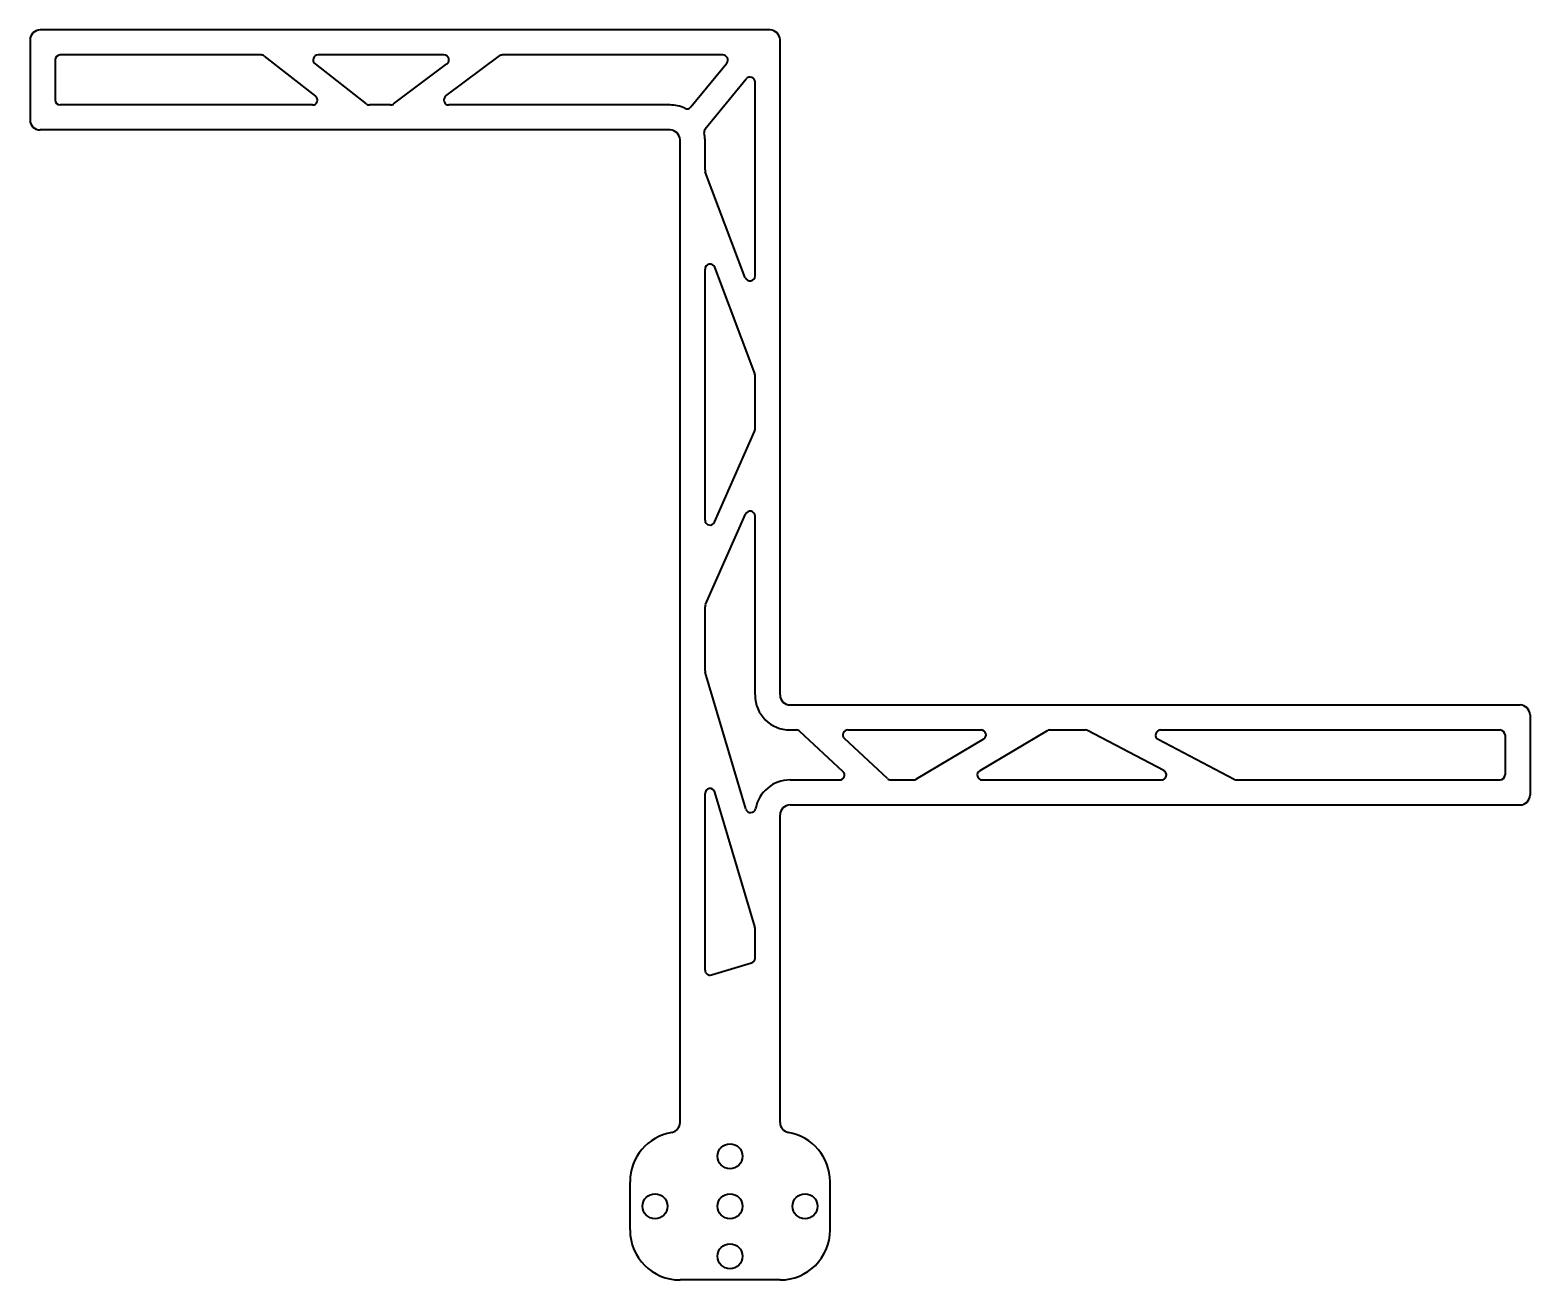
# Model space of a CAD drawing. Header units: millimetres. Extents: x -10.9 to 19.1, y -1.7 to 23.3.
import ezdxf

# ---------------------------------------------------------------- set-up
doc = ezdxf.new("R2010")
doc.units = ezdxf.units.MM
doc.layers.add('Visible', color=7, linetype='Continuous', lineweight=40)

msp = doc.modelspace()

# ---------------------------------------------------------------- linework, layer by layer
at = {"layer": 'Visible'}
for p, q in [((3.925, 23.299), (-10.675, 23.299)), ((-10.875, 23.099), (-10.875, 21.499)), ((4.125, 9.999), (4.125, 23.099)), ((-10.375, 22.699), (-10.375, 21.899)), ((-6.251, 22.799), (-10.275, 22.799)), ((-6.189, 22.778), (-5.164, 21.978)), ((-5.174, 22.62), (-4.149, 21.82)), ((-2.596, 22.799), (-5.113, 22.799)), ((-3.608, 21.819), (-2.536, 22.619)), ((-2.558, 21.979), (-1.486, 22.779)), ((2.981, 22.799), (-1.426, 22.799)), ((2.342, 21.76), (3.059, 22.636)), ((2.631, 21.323), (3.447, 22.321)), ((3.625, 18.38), (3.625, 22.257)), ((-5.225, 21.799), (-10.275, 21.799)), ((-3.668, 21.799), (-4.087, 21.799)), ((1.925, 21.799), (-2.498, 21.799)), ((1.925, 21.299), (-10.675, 21.299)), ((2.125, 1.449), (2.125, 21.099)), ((2.625, 20.5), (2.625, 21.099)), ((3.431, 18.345), (2.631, 20.465)), ((2.625, 13.497), (2.625, 18.517)), ((3.618, 16.432), (2.818, 18.553)), ((3.625, 15.307), (3.625, 16.397)), ((2.816, 13.456), (3.616, 15.266)), ((2.633, 11.806), (3.433, 13.616)), ((3.625, 9.999), (3.625, 13.575)), ((2.625, 10.484), (2.625, 11.765)), ((3.443, 7.719), (2.629, 10.456)), ((4.325, 9.799), (18.925, 9.799)), ((19.125, 9.599), (19.125, 7.999)), ((4.325, 9.299), (4.455, 9.299)), ((5.382, 8.472), (4.523, 9.272)), ((6.273, 8.326), (5.414, 9.126)), ((5.482, 9.299), (8.145, 9.299)), ((8.196, 9.113), (6.848, 8.313)), ((9.466, 9.285), (8.118, 8.485)), ((9.517, 9.299), (10.231, 9.299)), ((11.799, 8.487), (10.277, 9.287)), ((13.211, 8.31), (11.689, 9.11)), ((11.735, 9.299), (18.525, 9.299)), ((18.625, 9.199), (18.625, 8.399)), ((4.325, 8.299), (5.314, 8.299)), ((6.341, 8.299), (6.797, 8.299)), ((8.169, 8.299), (11.753, 8.299)), ((13.257, 8.299), (18.525, 8.299)), ((2.625, 4.497), (2.625, 8.028)), ((3.62, 5.367), (2.82, 8.057)), ((4.125, 1.449), (4.125, 7.599)), ((4.325, 7.799), (18.925, 7.799)), ((3.625, 4.735), (3.625, 5.338)), ((2.753, 4.402), (3.553, 4.639)), ((1.125, -0.701), (1.125, 0.265)), ((5.125, -0.701), (5.125, 0.265)), ((4.125, -1.701), (2.125, -1.701))]:
    msp.add_line(p, q, dxfattribs=at)
for centre in [(3.125, 0.774), (1.625, -0.226), (3.125, -0.226), (4.625, -0.226), (3.125, -1.226)]:
    msp.add_circle(centre, 0.25, dxfattribs=at)
for centre, radius, start, end in [((-10.675, 23.099), 0.2, 90, 180), ((3.925, 23.099), 0.2, 0, 90), ((-10.275, 22.699), 0.1, 90, 180), ((-6.251, 22.699), 0.1, 52.0396, 90), ((-5.113, 22.699), 0.1, 90, 232.0396), ((-2.596, 22.699), 0.1, 306.7316, 90), ((-1.426, 22.699), 0.1, 90, 126.7316), ((2.981, 22.699), 0.1, 320.7106, 90), ((3.525, 22.257), 0.1, 0, 140.7106), ((-5.225, 21.899), 0.1, 270, 52.0396), ((-2.498, 21.899), 0.1, 126.7316, 270), ((-10.275, 21.899), 0.1, 180, 270), ((-4.087, 21.899), 0.1, 232.0396, 270), ((-3.668, 21.899), 0.1, 270, 306.7316), ((1.925, 21.099), 0.7, 64.834, 90), ((2.265, 21.823), 0.1, 244.834, 320.7106), ((-10.675, 21.499), 0.2, 180, 270), ((2.708, 21.26), 0.1, 140.7106, 191.5874), ((1.925, 21.099), 0.2, 0, 90), ((1.925, 21.099), 0.7, 0, 11.5874), ((2.725, 20.5), 0.1, 180, 200.6721), ((2.725, 18.517), 0.1, 20.6721, 180), ((3.525, 18.38), 0.1, 200.6721, 0), ((3.525, 16.397), 0.1, 0, 20.6721), ((3.525, 15.307), 0.1, 336.1526, 0), ((3.525, 13.575), 0.1, 0, 156.1526), ((2.725, 13.497), 0.1, 180, 336.1526), ((2.725, 11.765), 0.1, 156.1526, 180), ((2.725, 10.484), 0.1, 180, 196.5615), ((4.325, 9.999), 0.7, 180, 270), ((4.325, 9.999), 0.2, 180, 270), ((18.925, 9.599), 0.2, 0, 90), ((4.455, 9.199), 0.1, 47.0367, 90), ((5.482, 9.199), 0.1, 90, 227.0367), ((8.145, 9.199), 0.1, 300.6901, 90), ((9.517, 9.199), 0.1, 90, 120.6901), ((10.231, 9.199), 0.1, 62.2695, 90), ((11.735, 9.199), 0.1, 90, 242.2695), ((18.525, 9.199), 0.1, 0, 90), ((5.314, 8.399), 0.1, 270, 47.0367), ((8.169, 8.399), 0.1, 120.6901, 270), ((11.753, 8.399), 0.1, 270, 62.2695), ((2.725, 8.028), 0.1, 16.5615, 180), ((4.325, 7.599), 0.7, 90, 169.3133), ((6.341, 8.399), 0.1, 227.0367, 270), ((6.797, 8.399), 0.1, 270, 300.6901), ((13.257, 8.399), 0.1, 242.2695, 270), ((18.525, 8.399), 0.1, 270, 0), ((18.925, 7.999), 0.2, 270, 0), ((3.538, 7.747), 0.1, 196.5615, 349.3133), ((4.325, 7.599), 0.2, 90, 180), ((3.525, 5.338), 0.1, 0, 16.5615), ((3.525, 4.735), 0.1, 286.5582, 0), ((2.725, 4.497), 0.1, 180, 286.5582), ((2.125, 0.265), 1, 99.5941, 180), ((1.925, 1.449), 0.2, 279.5941, 0), ((4.325, 1.449), 0.2, 180, 260.4059), ((4.125, 0.265), 1, 0, 80.4059), ((2.125, -0.701), 1, 180, 270), ((4.125, -0.701), 1, 270, 0)]:
    msp.add_arc(centre, radius, start, end, dxfattribs=at)

doc.saveas('drawing.dxf')
